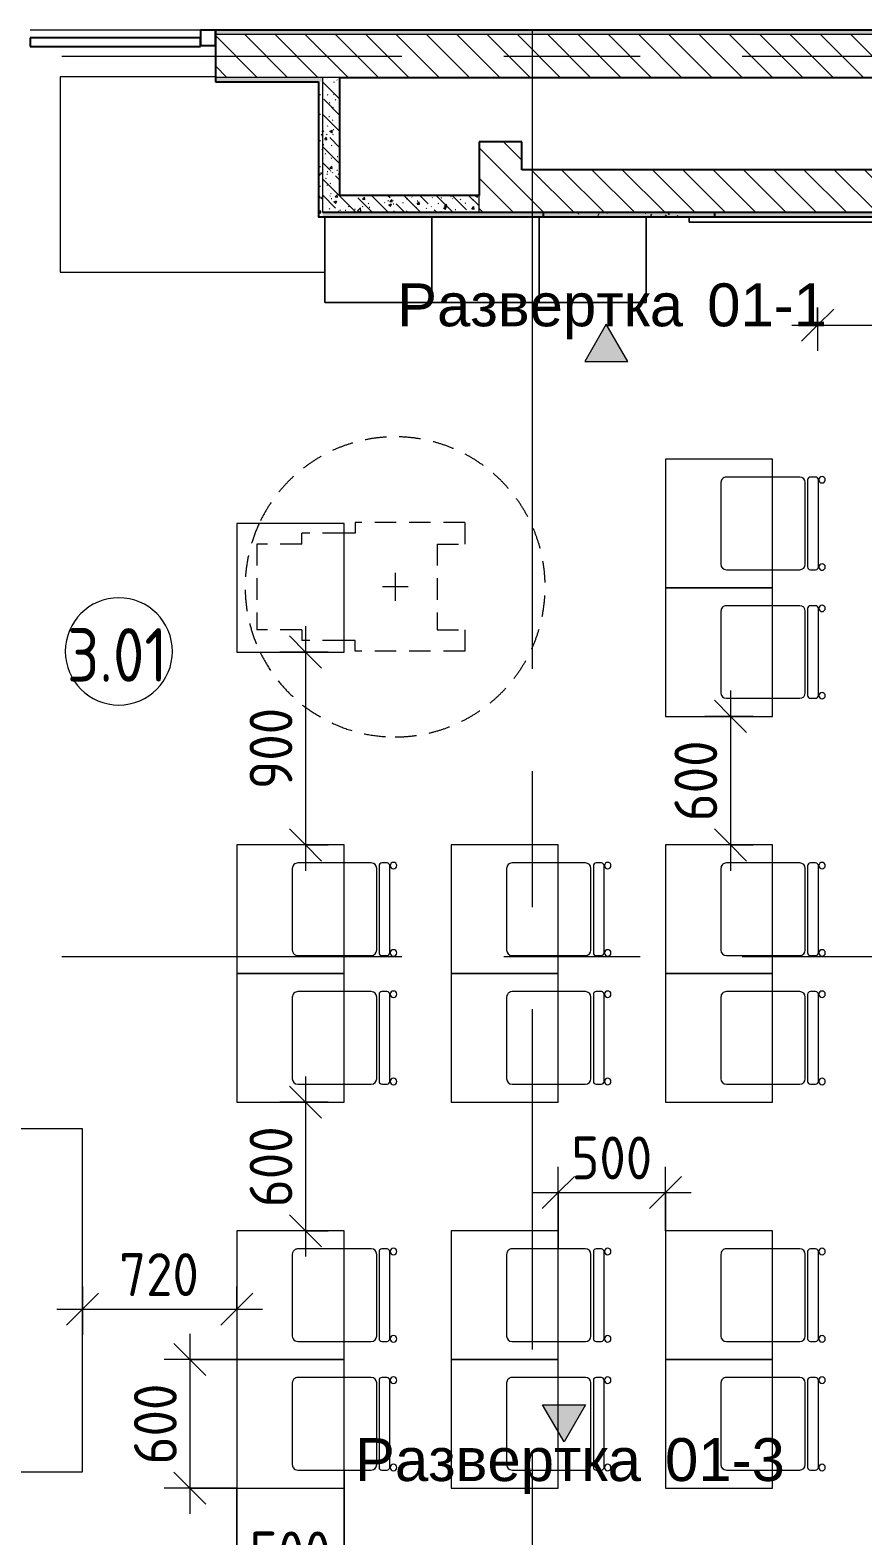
# Model space of a CAD drawing. Header units: millimetres. Extents: x 1401 to 56953, y -2645 to 12445.
# Drawn here: x 5665 to 9551, y 897 to 7921 of the extents above; entities that cross this region are included whole.
import ezdxf

# ---------------------------------------------------------------- set-up
doc = ezdxf.new("R2010")
doc.units = ezdxf.units.MM
doc.linetypes.add('200_ШТРИХ__ш1_п0_6_', pattern=[160, 100, -60])
doc.linetypes.add('Осевая', pattern=[3175, 635, -476.25, 1587.5, -476.25])
for name, color, linetype, lineweight in [('A-ANNO-DIMS', 7, 'Continuous', 9), ('A-ANNO-DIMS-100', 7, 'Continuous', 9), ('A-AREA-IDEN', 7, 'Continuous', 9), ('A-GLAZ-CURT', 7, 'Continuous', 9), ('A-GLAZ-CURT-1', 7, 'Continuous', 25), ('A-GLAZ-CWMG', 7, 'Continuous', 9), ('A-GLAZ-CWMG-1', 7, 'Continuous', 25), ('A-WALL', 7, 'Continuous', 9), ('G-ANNO-SYMB', 7, 'Continuous', 9), ('I-FURN', 7, 'Continuous', 9), ('I-FURN-4', 7, '200_ШТРИХ__ш1_п0_6_', 13), ('I-FURN-5', 7, '200_ШТРИХ__ш1_п0_6_', 9), ('I-WALL', 7, 'Continuous', 9), ('Оси', 7, 'Continuous', 9), ('Оси-2', 7, 'Осевая', 9)]:
    doc.layers.add(name, color=color, linetype=linetype, lineweight=lineweight)
for name, color, linetype, lineweight, true_color in [('A-WALL-1', 7, 'Continuous', 25, 0x3c3c3c), ('A-WALL-FNSH-1', 7, 'Continuous', 13, 0x3c3c3c), ('I-FURN-1', 7, 'Continuous', 9, 0xf0f0f0), ('I-FURN-3', 11, 'Continuous', 9, 0xffaaaa)]:
    doc.layers.add(name, color=color, linetype=linetype, lineweight=lineweight, true_color=true_color)
doc.styles.add('Arial_1', font='arial.ttf', dxfattribs={"height": 200})
doc.styles.add('GOST Common', font='GOST_Common.ttf', dxfattribs={"width": 0.9, "height": 250})
doc.styles.add('ISOCPEUR_1', font='isocpeur.ttf', dxfattribs={"width": 0.9, "height": 200})
doc.dimstyles.new('ISO-2_0_0_9К_Средний_округл2', dxfattribs={"dimscale": 304.8, "dimtxt": 199.196235, "dimasz": 0.492126, "dimexe": 0.393701, "dimexo": 0, "dimgap": 0, "dimtad": 1, "dimdec": 0, "dimrnd": 10, "dimzin": 0, "dimdsep": 46, "dimtxsty": 'ISOCPEUR_1', "dimblk1": 'OBLIQUE', "dimblk2": 'OBLIQUE', "dimsah": 1, "dimcen": 0.09, "dimdle": 0.393701, "dimazin": 0, "dimtfac": 1, "dimtdec": 4, "dimtix": 1, "dimtmove": 0, "dimatfit": 3, "dimfxl": 1, "dimtvp": 1, "dimtolj": 1, "dimtzin": 0, "dimarcsym": 2})
pattern_1 = [(135, (0, 0), (-70.7107, -70.7107), [])]
pattern_2 = [(135, (0, 0), (-75.4342, -75.4342), [106.68, -17.78, 3.556, -17.78]), (135, (0, 75.39), (-75.4342, -75.4342), []), (50, (0, 0), (127.5292, -11.1576), [13.335, -146.685]), (355, (0, 0), (-24.6697, 133.74), [10.668, -117.348]), (100.451, (10.63, -0.93), (102.8597, 122.5818), [11.333, -124.663]), (46.184, (0, 35.56), (189.7552, -29.4304), [20.002, -220.027]), (96.636, (15.81, 33.1), (166.1822, 173.1996), [17, -186.995]), (351.184, (0, 35.56), (166.184, 173.1976), [16.002, -176.022]), (21, (17.78, 26.67), (106.1303, -71.586), [13.335, -146.685]), (326, (17.78, 26.67), (43.2619, 128.9318), [10.668, -117.348]), (71.451, (26.62, 20.7), (149.392, 57.345), [11.333, -124.663]), (37.5, (0, 0), (2.16223, 59.18836), [3.353, -112.573, 3.353, -115.773, -117.792]), (37.5, (0, 0), (2.16223, 59.18836), [-235.052, 3.353, -114.44]), (7.5, (0, 0), (46.77386, 70.12615), [3.353, -64.567, 3.353, -109.906, -44.894]), (7.5, (0, 0), (46.77386, 70.12615), [-181.178, 3.353, -41.542]), (327.5, (-39.65, 0), (94.91367, -4.0101), [3.353, -41.097, 3.353, -135.331, -184.023]), (327.5, (-39.65, 0), (94.91367, -4.0101), [-183.134, 3.353, -180.67]), (317.5, (-57.43, 0), (103.6906, 17.7988), [3.353, -54.432, 3.353, -88.748, -130.683]), (317.5, (-57.43, 0), (103.6906, 17.7988), [-149.885, 3.353, -127.33])]
pattern_3 = [(0, (0, 0), (121.92, 30.48), [10.058, -81.382, 10.058, -81.382, -487.68]), (0, (0, 0), (121.92, 30.48), [-182.88, 10.058, -172.822, 10.058, -81.382, -213.36]), (0, (0, 0), (121.92, 30.48), [-457.2, 10.058, -50.902, 10.058, -142.342]), (120, (45.72, 15.24), (-87.356454, 90.34582), [10.058, -81.382, 10.058, -81.382, -487.68]), (120, (45.72, 15.24), (-87.356454, 90.34582), [-182.88, 10.058, -172.822, 10.058, -81.382, -213.36]), (120, (45.72, 15.24), (-87.356454, 90.34582), [-457.2, 10.058, -50.902, 10.058, -142.342]), (240, (60.96, 76.2), (-34.563546, -120.82582), [10.058, -81.382, 10.058, -81.382, -487.68]), (240, (60.96, 76.2), (-34.563546, -120.82582), [-182.88, 10.058, -172.822, 10.058, -81.382, -213.36]), (240, (60.96, 76.2), (-34.563546, -120.82582), [-457.2, 10.058, -50.902, 10.058, -142.342])]

# ---------------------------------------------------------------- blocks, each defined once
blk = doc.blocks.new('Стол базовый прямоугольный - 1_7а-25476368-План разверток пом_3_01_ Этаж 3')
at = {"layer": 'I-FURN-1'}
for p, q in [((250, 300), (-250, 300)), ((-250, 300), (-250, -300)), ((250, -300), (250, 300)), ((-250, -300), (250, -300))]:
    blk.add_line(p, q, dxfattribs=at)
blk = doc.blocks.new('Стул Breuer - 1_9а-25403171-План разверток пом_3_01_ Этаж 3')
at = {"layer": 'I-FURN-1'}
for p, q in [((-215.9, 215.9), (-215.9, 0)), ((190.5, 241.3), (-190.5, 241.3)), ((215.9, 0), (215.9, 215.9)), ((-215.9, 0), (-215.9, -127)), ((215.9, -127), (215.9, 0)), ((-215.9, -176.2), (-215.9, -200.8)), ((203.2, -163.5), (-203.2, -163.5)), ((-190.5, -152.4), (190.5, -152.4)), ((215.9, -200.8), (215.9, -176.2)), ((-203.2, -213.5), (203.2, -213.5))]:
    blk.add_line(p, q, dxfattribs=at)
for centre, radius, start, end in [((-190.5, 215.9), 25.4, 120, 180), ((-190.5, 215.9), 25.4, 90, 120), ((190.5, 215.9), 25.4, 60, 90), ((190.5, 215.9), 25.4, 30, 60), ((190.5, 215.9), 25.4, 15, 30), ((190.5, 215.9), 25.4, 0, 15), ((-190.5, -127), 25.4, 180, 270), ((190.5, -127), 25.4, 270, 360), ((-203.2, -176.2), 12.7, 90, 180), ((-203.2, -200.8), 12.7, 180, 270), ((203.2, -176.2), 12.7, 360, 90), ((203.2, -200.8), 12.7, 270, 360), ((-203.5, -230.6), 15.1, 360, 180), ((-203.5, -230.6), 15.1, 180, 360), ((203.7, -230.6), 15.1, 360, 180), ((203.7, -230.6), 15.1, 180, 360)]:
    blk.add_arc(centre, radius, start, end, dxfattribs=at)
blk = doc.blocks.new('Стул Breuer - 1_9а-V1-План разверток пом_3_01_ Этаж 3')
at = {"layer": 'I-FURN-1'}
for p, q in [((-215.9, 215.9), (-215.9, 0)), ((190.5, 241.3), (-190.5, 241.3)), ((215.9, 0), (215.9, 215.9)), ((-215.9, 0), (-215.9, -127)), ((215.9, -127), (215.9, 0)), ((-215.9, -176.2), (-215.9, -200.8)), ((203.2, -163.5), (-203.2, -163.5)), ((-190.5, -152.4), (190.5, -152.4)), ((215.9, -200.8), (215.9, -176.2)), ((-203.2, -213.5), (203.2, -213.5))]:
    blk.add_line(p, q, dxfattribs=at)
for centre, radius, start, end in [((-190.5, 215.9), 25.4, 150, 180), ((-190.5, 215.9), 25.4, 105, 150), ((-190.5, 215.9), 25.4, 90, 105), ((190.5, 215.9), 25.4, 75, 90), ((190.5, 215.9), 25.4, 60, 75), ((190.5, 215.9), 25.4, 45, 60), ((190.5, 215.9), 25.4, 0, 45), ((-190.5, -127), 25.4, 180, 270), ((190.5, -127), 25.4, 270, 360), ((-203.2, -176.2), 12.7, 90, 180), ((-203.2, -200.8), 12.7, 180, 270), ((203.2, -176.2), 12.7, 360, 90), ((203.2, -200.8), 12.7, 270, 360), ((-203.5, -230.6), 15.1, 360, 180), ((-203.5, -230.6), 15.1, 180, 360), ((203.7, -230.6), 15.1, 360, 180), ((203.7, -230.6), 15.1, 180, 360)]:
    blk.add_arc(centre, radius, start, end, dxfattribs=at)
blk = doc.blocks.new('Стол базовый прямоугольный - 1_3-25460678-План разверток пом_3_01_ Этаж 3')
at = {"layer": 'I-FURN-1'}
for p, q in [((800, 350), (-800, 350)), ((-800, 350), (-800, -350)), ((800, -350), (800, 350)), ((-800, -350), (800, -350))]:
    blk.add_line(p, q, dxfattribs=at)
blk = doc.blocks.new('Стол базовый прямоугольный - 1_290-25520344-План разверток пом_3_01_ Этаж 3')
at = {"layer": 'I-FURN-1'}
for p, q in [((106.6, 455), (-617.5, 455)), ((-617.5, 455), (-617.5, -455)), ((617.5, -455), (617.5, -198.3)), ((-617.5, -455), (616.6, -455))]:
    blk.add_line(p, q, dxfattribs=at)
blk = doc.blocks.new('Стул Breuer - 1_9а-V2-План разверток пом_3_01_ Этаж 3')
at = {"layer": 'I-FURN-1'}
for p, q in [((-215.9, 215.9), (-215.9, 0)), ((190.5, 241.3), (-190.5, 241.3)), ((215.9, 0), (215.9, 215.9)), ((-215.9, 0), (-215.9, -127)), ((215.9, -127), (215.9, 0)), ((-215.9, -176.2), (-215.9, -200.8)), ((203.2, -163.5), (-203.2, -163.5)), ((-190.5, -152.4), (190.5, -152.4)), ((215.9, -200.8), (215.9, -176.2)), ((-203.2, -213.5), (203.2, -213.5))]:
    blk.add_line(p, q, dxfattribs=at)
for centre, radius, start, end in [((-190.5, 215.9), 25.4, 150, 180), ((-190.5, 215.9), 25.4, 120, 150), ((-190.5, 215.9), 25.4, 105, 120), ((-190.5, 215.9), 25.4, 90, 105), ((190.5, 215.9), 25.4, 45, 90), ((190.5, 215.9), 25.4, 0, 45), ((-190.5, -127), 25.4, 180, 270), ((190.5, -127), 25.4, 270, 360), ((-203.2, -176.2), 12.7, 90, 180), ((-203.2, -200.8), 12.7, 180, 270), ((203.2, -176.2), 12.7, 360, 90), ((203.2, -200.8), 12.7, 270, 360), ((-203.5, -230.6), 15.1, 360, 180), ((-203.5, -230.6), 15.1, 180, 360), ((203.7, -230.6), 15.1, 360, 180), ((203.7, -230.6), 15.1, 180, 360)]:
    blk.add_arc(centre, radius, start, end, dxfattribs=at)
blk = doc.blocks.new('Стул Breuer - 1_9а-V3-План разверток пом_3_01_ Этаж 3')
at = {"layer": 'I-FURN-1'}
for p, q in [((-215.9, 215.9), (-215.9, 0)), ((190.5, 241.3), (-190.5, 241.3)), ((215.9, 0), (215.9, 215.9)), ((-215.9, 0), (-215.9, -127)), ((215.9, -127), (215.9, 0)), ((-215.9, -176.2), (-215.9, -200.8)), ((203.2, -163.5), (-203.2, -163.5)), ((-190.5, -152.4), (190.5, -152.4)), ((215.9, -200.8), (215.9, -176.2)), ((-203.2, -213.5), (203.2, -213.5))]:
    blk.add_line(p, q, dxfattribs=at)
for centre, radius, start, end in [((-190.5, 215.9), 25.4, 90, 180), ((190.5, 215.9), 25.4, 0, 90), ((-190.5, -127), 25.4, 180, 270), ((190.5, -127), 25.4, 270, 360), ((-203.2, -176.2), 12.7, 90, 180), ((-203.2, -200.8), 12.7, 180, 270), ((203.2, -176.2), 12.7, 360, 90), ((203.2, -200.8), 12.7, 270, 360), ((-203.5, -230.6), 15.1, 360, 180), ((-203.5, -230.6), 15.1, 180, 360), ((203.7, -230.6), 15.1, 360, 180), ((203.7, -230.6), 15.1, 180, 360)]:
    blk.add_arc(centre, radius, start, end, dxfattribs=at)
blk = doc.blocks.new('Стул Breuer - 1_9а-V4-План разверток пом_3_01_ Этаж 3')
at = {"layer": 'I-FURN-1'}
for p, q in [((-215.9, 215.9), (-215.9, 0)), ((190.5, 241.3), (-190.5, 241.3)), ((215.9, 0), (215.9, 215.9)), ((-215.9, 0), (-215.9, -127)), ((215.9, -127), (215.9, 0)), ((-215.9, -176.2), (-215.9, -200.8)), ((203.2, -163.5), (-203.2, -163.5)), ((-190.5, -152.4), (190.5, -152.4)), ((215.9, -200.8), (215.9, -176.2)), ((-203.2, -213.5), (203.2, -213.5))]:
    blk.add_line(p, q, dxfattribs=at)
for centre, radius, start, end in [((-190.5, 215.9), 25.4, 90, 180), ((190.5, 215.9), 25.4, 60, 90), ((190.5, 215.9), 25.4, 0, 60), ((-190.5, -127), 25.4, 180, 270), ((190.5, -127), 25.4, 270, 360), ((-203.2, -176.2), 12.7, 90, 180), ((-203.2, -200.8), 12.7, 180, 270), ((203.2, -176.2), 12.7, 360, 90), ((203.2, -200.8), 12.7, 270, 360), ((-203.5, -230.6), 15.1, 360, 180), ((-203.5, -230.6), 15.1, 180, 360), ((203.7, -230.6), 15.1, 360, 180), ((203.7, -230.6), 15.1, 180, 360)]:
    blk.add_arc(centre, radius, start, end, dxfattribs=at)
blk = doc.blocks.new('1_113 тумба - 1_113 тумба-31126920-План разверток пом_3_01_ Этаж 3')
at = {"layer": 'I-FURN-1'}
for p, q in [((-400, 1500), (-257.4, 1500)), ((-400, 0), (-400, 1500)), ((0, 1500), (-400, 1500)), ((-400, 1500), (-400, 1000)), ((-400, 1000), (-400, 1500)), ((-400, 1500), (-257.4, 1500)), ((-257.4, 1500), (0, 1500)), ((-257.4, 1500), (0, 1500)), ((0, 1499.1), (0, 480)), ((0, 1499.1), (0, 1000)), ((0, 1000), (-400, 1000)), ((-400, 1000), (-400, 500)), ((-400, 500), (-400, 1000)), ((-400, 1000), (0, 1000)), ((-400, 1000), (0, 1000)), ((0, 1000), (-400, 1000)), ((0, 1000), (0, 500)), ((-400, 500), (0, 500)), ((0, 500), (-400, 500)), ((0, 500), (-400, 500)), ((-400, 500), (-400, 0)), ((-400, 0), (-400, 500)), ((-400, 500), (0, 500)), ((0, 500), (0, 480)), ((0, 480), (0, 0)), ((0, 480), (0, 0)), ((0, 0), (-400, 0)), ((-400, 0), (0, 0)), ((0, 0), (-400, 0))]:
    blk.add_line(p, q, dxfattribs=at)
blk = doc.blocks.new('Мебель_универсальная - 1_24б-26156272-План разверток пом_3_01_ Этаж 3')
at = {"layer": 'I-FURN-1'}
for p, q in [((600, 25.4), (-600, 25.4)), ((-600, 25.4), (-600, 0)), ((-600, 0), (-600, 25.4)), ((-600, 25.4), (600, 25.4)), ((600, 0), (600, 25.4)), ((600, 25.4), (600, 0))]:
    blk.add_line(p, q, dxfattribs=at)
blk = doc.blocks.new('FRT_2D_Символ _разворот МГН_1 - D1_4_Символ доступности разворота МГН _360__-18618045-План разверток пом_3_01_ Этаж 3')
at = {"layer": 'I-FURN'}
for p, q in [((-65, 0), (65, 0)), ((0, 60.4), (0, -59.6))]:
    blk.add_line(p, q, dxfattribs=at)
at = {"layer": 'I-FURN-4'}
for p, q in [((-300, 325.4), (-300, -185.8)), ((-300, 325.4), (-200, 325.4)), ((-200, 195.4), (-200, 325.4)), ((200, 325.4), (300, 325.4)), ((200, 195.4), (200, 325.4)), ((300, 325.4), (300, -185.8)), ((-200, 195.4), (200, 195.4)), ((-300, -185.8), (-250, -185.8)), ((-250, -185.8), (-250, -238.4)), ((300, -185.8), (250, -185.8)), ((250, -185.8), (250, -238.4)), ((-250, -238.4), (-250, -435.8)), ((250, -238.4), (250, -435.8)), ((-200, -435.8), (-250, -435.8)), ((-200, -435.8), (-200, -645.8)), ((200, -435.8), (250, -435.8)), ((200, -435.8), (200, -645.8)), ((-200, -645.8), (200, -645.8))]:
    blk.add_line(p, q, dxfattribs=at)
at = {"layer": 'I-FURN-5'}
for start, end in [(360, 244.88338), (295.74022, 360), (244.88338, 295.74022)]:
    blk.add_arc((0, 0), 700, start, end, dxfattribs=at)
blk = doc.blocks.new('Прямоугольный импост - 50 x 70 мм-31700031-План разверток пом_3_01_ Этаж 3')
at = {"layer": 'A-GLAZ-CWMG-1'}
for p, q in [((-70, 35), (0, 35)), ((-70, -35), (-70, 35)), ((0, 35), (0, -35)), ((0, -35), (-70, -35))]:
    blk.add_line(p, q, dxfattribs=at)
blk = doc.blocks.new('Системная панель - Стекло - 40мм-32257331-План разверток пом_3_01_ Этаж 3')
at = {"layer": 'A-GLAZ-CURT'}
h = blk.add_hatch(dxfattribs=at)
h.set_pattern_fill('FP_8', color=256, style=0, pattern_type=2)
h.set_pattern_definition([(45, (-6162.5, -7785), (-282.843, 282.843), [200, -600]), (45, (-6362.5, -7885), (-282.843, 282.843), [600, -200]), (45, (-5962.5, -7985), (-282.843, 282.843), [200, -600])])
h.paths.add_polyline_path([(397.5, -40), (397.5, 0), (-397.5, 0), (-397.5, -40), (-268.5, -40)])
at = {"layer": 'A-GLAZ-CURT-1'}
for p, q in [((397.5, 0), (-397.5, 0)), ((-397.5, 0), (-397.5, -40)), ((397.5, -40), (397.5, 0)), ((-397.5, -40), (397.5, -40))]:
    blk.add_line(p, q, dxfattribs=at)
blk = doc.blocks.new('Прямоугольный импост - 50 x 70 мм-31720914-План разверток пом_3_01_ Этаж 3')
at = {"layer": 'A-GLAZ-CWMG'}
blk.add_line((6460, 7920), (5665, 7920), dxfattribs=at)
blk = doc.blocks.new('Марка_Помещения - Номер-25198446-План разверток пом_3_01_ Этаж 3')
at = {"layer": 'A-AREA-IDEN'}
for start, end in [(360, 180), (180, 360)]:
    blk.add_arc((0, 0), 2.5, start, end, dxfattribs=at)
blk = doc.blocks.new('DIMBLOCK5-План разверток пом_3_01_ Этаж 3')
at = {"layer": 'A-ANNO-DIMS-100'}
for p, q in [((6410.7, 1840.1), (6410.7, 1000.1)), ((6630, 1720.1), (6290.7, 1720.1)), ((6410.7, 1720.1), (6630, 1720.1)), ((6630, 1120.1), (6290.7, 1120.1)), ((6410.7, 1120.1), (6630, 1120.1))]:
    blk.add_line(p, q, dxfattribs=at)
at = {"layer": 'A-ANNO-DIMS-100', "lineweight": 20}
for p, q in [((6410.7, 1720.1), (6335.7, 1795.1)), ((6410.7, 1720.1), (6485.7, 1645.1)), ((6410.7, 1120.1), (6335.7, 1195.1)), ((6410.7, 1120.1), (6485.7, 1045.1))]:
    blk.add_line(p, q, dxfattribs=at)
at = {"layer": 'A-ANNO-DIMS-100', "color": 0, "insert": (6149.5, 1230.5), "char_height": 200, "width": 455.087, "attachment_point": 1, "rotation": 90, "line_spacing_factor": 1.149209, "style": 'ISOCPEUR_1'}
blk.add_mtext('600', dxfattribs=at)
blk = doc.blocks.new('_Oblique')
at = {"color": 0, "linetype": 'ByBlock', "lineweight": -2}
blk.add_line((-0.5, -0.5), (0.5, 0.5), dxfattribs=at)
blk = doc.blocks.new('DIMBLOCK6-План разверток пом_3_01_ Этаж 3')
at = {"layer": 'A-ANNO-DIMS-100'}
for p, q in [((7130, 1201.5), (7130, 536.6)), ((7130, 656.6), (7130, 1201.5)), ((6630, 1120.1), (6630, 536.6)), ((6630, 656.6), (6630, 1120.1)), ((6510, 656.6), (7250, 656.6))]:
    blk.add_line(p, q, dxfattribs=at)
at = {"layer": 'A-ANNO-DIMS-100', "lineweight": 20}
for p, q in [((6630, 656.6), (6705, 731.6)), ((7130, 656.6), (7205, 731.6)), ((6630, 656.6), (6555, 581.6)), ((7130, 656.6), (7055, 581.6))]:
    blk.add_line(p, q, dxfattribs=at)
at = {"layer": 'A-ANNO-DIMS-100', "color": 0, "insert": (6690.4, 917.9), "char_height": 200, "width": 455.087, "attachment_point": 1, "line_spacing_factor": 1.149209, "style": 'ISOCPEUR_1'}
blk.add_mtext('500', dxfattribs=at)
blk = doc.blocks.new('DIMBLOCK7-План разверток пом_3_01_ Этаж 3')
at = {"layer": 'A-ANNO-DIMS-100'}
for p, q in [((10640, 7070), (10640, 6424.4)), ((10640, 6544.4), (10640, 7070)), ((9340, 6627.1), (9340, 6424.4)), ((9340, 6544.4), (9340, 6627.1)), ((9220, 6544.4), (10760, 6544.4))]:
    blk.add_line(p, q, dxfattribs=at)
at = {"layer": 'A-ANNO-DIMS-100', "lineweight": 20}
for p, q in [((9340, 6544.4), (9415, 6619.4)), ((10640, 6544.4), (10715, 6619.4)), ((9340, 6544.4), (9265, 6469.4)), ((10640, 6544.4), (10565, 6469.4))]:
    blk.add_line(p, q, dxfattribs=at)
at = {"layer": 'A-ANNO-DIMS-100', "color": 0, "insert": (9754.4, 6805.7), "char_height": 200, "width": 565.411, "attachment_point": 1, "line_spacing_factor": 1.149209, "style": 'ISOCPEUR_1'}
blk.add_mtext('1300', dxfattribs=at)
blk = doc.blocks.new('DIMBLOCK8-План разверток пом_3_01_ Этаж 3')
at = {"layer": 'A-ANNO-DIMS-100'}
for p, q in [((6950.3, 3040.1), (6950.3, 2200.1)), ((7056.4, 2920.1), (6830.3, 2920.1)), ((6950.3, 2920.1), (7056.4, 2920.1)), ((7056.4, 2320.1), (6830.3, 2320.1)), ((6950.3, 2320.1), (7056.4, 2320.1))]:
    blk.add_line(p, q, dxfattribs=at)
at = {"layer": 'A-ANNO-DIMS-100', "lineweight": 20}
for p, q in [((6950.3, 2920.1), (6875.3, 2995.1)), ((6950.3, 2920.1), (7025.3, 2845.1)), ((6950.3, 2320.1), (6875.3, 2395.1)), ((6950.3, 2320.1), (7025.3, 2245.1))]:
    blk.add_line(p, q, dxfattribs=at)
at = {"layer": 'A-ANNO-DIMS-100', "color": 0, "insert": (6689, 2430.5), "char_height": 200, "width": 455.087, "attachment_point": 1, "rotation": 90, "line_spacing_factor": 1.149209, "style": 'ISOCPEUR_1'}
blk.add_mtext('600', dxfattribs=at)
blk = doc.blocks.new('DIMBLOCK9-План разверток пом_3_01_ Этаж 3')
at = {"layer": 'A-ANNO-DIMS-100'}
for p, q in [((8130, 2238.9), (8130, 2619.1)), ((8630, 2320.1), (8630, 2619.1)), ((8010, 2499.1), (8750, 2499.1)), ((8130, 2499.1), (8130, 2238.9)), ((8630, 2499.1), (8630, 2320.1))]:
    blk.add_line(p, q, dxfattribs=at)
at = {"layer": 'A-ANNO-DIMS-100', "lineweight": 20}
for p, q in [((8130, 2499.1), (8205, 2574.1)), ((8630, 2499.1), (8705, 2574.1)), ((8130, 2499.1), (8055, 2424.1)), ((8630, 2499.1), (8555, 2424.1))]:
    blk.add_line(p, q, dxfattribs=at)
at = {"layer": 'A-ANNO-DIMS-100', "color": 0, "insert": (8190.4, 2760.4), "char_height": 200, "width": 455.087, "attachment_point": 1, "line_spacing_factor": 1.149209, "style": 'ISOCPEUR_1'}
blk.add_mtext('500', dxfattribs=at)
blk = doc.blocks.new('DIMBLOCK10-План разверток пом_3_01_ Этаж 3')
at = {"layer": 'A-ANNO-DIMS-100', "lineweight": 20}
for p, q in [((8933.1, 4720.1), (8858.1, 4795.1)), ((8933.1, 4720.1), (9008.1, 4645.1)), ((8933.1, 4120.1), (8858.1, 4195.1)), ((8933.1, 4120.1), (9008.1, 4045.1))]:
    blk.add_line(p, q, dxfattribs=at)
at = {"layer": 'A-ANNO-DIMS-100'}
for p, q in [((8933.1, 4840.1), (8933.1, 4000.1)), ((9039.1, 4720.1), (8813.1, 4720.1)), ((8933.1, 4720.1), (9039.1, 4720.1)), ((9039.1, 4120.1), (8813.1, 4120.1)), ((8933.1, 4120.1), (9039.1, 4120.1))]:
    blk.add_line(p, q, dxfattribs=at)
at = {"layer": 'A-ANNO-DIMS-100', "color": 0, "insert": (8671.8, 4230.5), "char_height": 200, "width": 455.087, "attachment_point": 1, "rotation": 90, "line_spacing_factor": 1.149209, "style": 'ISOCPEUR_1'}
blk.add_mtext('600', dxfattribs=at)
blk = doc.blocks.new('DIMBLOCK11-План разверток пом_3_01_ Этаж 3')
at = {"layer": 'A-ANNO-DIMS-100'}
for p, q in [((6950.3, 5140.1), (6950.3, 4000.1)), ((7056.4, 5020.1), (6830.3, 5020.1)), ((6950.3, 5020.1), (7056.4, 5020.1)), ((7056.4, 4120.1), (6830.3, 4120.1)), ((6950.3, 4120.1), (7056.4, 4120.1))]:
    blk.add_line(p, q, dxfattribs=at)
at = {"layer": 'A-ANNO-DIMS-100', "lineweight": 20}
for p, q in [((6950.3, 5020.1), (6875.3, 5095.1)), ((6950.3, 5020.1), (7025.3, 4945.1)), ((6950.3, 4120.1), (6875.3, 4195.1)), ((6950.3, 4120.1), (7025.3, 4045.1))]:
    blk.add_line(p, q, dxfattribs=at)
at = {"layer": 'A-ANNO-DIMS-100', "color": 0, "insert": (6689, 4380.5), "char_height": 200, "width": 455.087, "attachment_point": 1, "rotation": 90, "line_spacing_factor": 1.149209, "style": 'ISOCPEUR_1'}
blk.add_mtext('900', dxfattribs=at)
blk = doc.blocks.new('DIMBLOCK13-План разверток пом_3_01_ Этаж 3')
at = {"layer": 'A-ANNO-DIMS-100'}
for p, q in [((5909.9, 2060.9), (5909.9, 1834.9)), ((5909.9, 1954.9), (5909.9, 2060.9)), ((6630, 2060.9), (6630, 1834.9)), ((6630, 1954.9), (6630, 2060.9)), ((5789.9, 1954.9), (6750, 1954.9))]:
    blk.add_line(p, q, dxfattribs=at)
at = {"layer": 'A-ANNO-DIMS-100', "lineweight": 20}
for p, q in [((5909.9, 1954.9), (5984.9, 2029.9)), ((6630, 1954.9), (6705, 2029.9)), ((5909.9, 1954.9), (5834.9, 1879.9)), ((6630, 1954.9), (6555, 1879.9))]:
    blk.add_line(p, q, dxfattribs=at)
at = {"layer": 'A-ANNO-DIMS-100', "color": 0, "insert": (6080.3, 2216.1), "char_height": 200, "width": 455.087, "attachment_point": 1, "line_spacing_factor": 1.149209, "style": 'ISOCPEUR_1'}
blk.add_mtext('720', dxfattribs=at)
blk = doc.blocks.new('Фасад - Марка фасада_Указатель-25386507-План разверток пом_3_01_ Этаж 3')
at = {"layer": 'G-ANNO-SYMB'}
blk.add_hatch(color=256, dxfattribs=at).paths.add_polyline_path([(-1, 0), (0, 1.732), (1, 0), (0, 0)])
for p, q in [((0, 1.732), (-1, 0)), ((1, 0), (0, 1.732)), ((-1, 0), (0, 0)), ((0, 0), (1, 0))]:
    blk.add_line(p, q, dxfattribs=at)

msp = doc.modelspace()

# ---------------------------------------------------------------- hatches: boundary and pattern name
at = {"layer": 'I-WALL'}
h = msp.add_hatch(dxfattribs=at)
h.set_pattern_fill('FP_7', color=256, style=0, pattern_type=2)
h.set_pattern_definition(pattern_3)
h.paths.add_polyline_path([(10365.6876, 7900), (12651.5451, 7900), (12651.5451, 7920), (6530, 7920), (6530, 7900), (8079.83, 7900)])
h.paths.add_polyline_path([(3730, 7900), (4030, 7900), (4030, 7920), (3508.1149, 7920), (3508.1149, 7900), (3510, 7900)])
h = msp.add_hatch(dxfattribs=at)
h.set_pattern_fill('FP_2', color=256, style=0, pattern_type=2)
h.set_pattern_definition(pattern_1)
h.paths.add_polyline_path([(12651.5451, 7700), (12651.5451, 7900), (11460, 7900), (11460, 7830), (10660, 7830), (10660, 7900), (6530, 7900), (6530, 7700), (12610, 7700)])
h.paths.add_polyline_path([(3750, 7700), (4030, 7700), (4030, 7900), (3750, 7900)])
h = msp.add_hatch(dxfattribs=at)
h.set_pattern_fill('FP_7', color=256, style=0, pattern_type=2)
h.set_pattern_definition(pattern_3)
h.paths.add_polyline_path([(7011, 7680), (7031, 7680), (7031, 7700), (6530, 7700), (6530, 7680)])
h.paths.add_polyline_path([(3750, 7680), (4030, 7680), (4030, 7700), (3750, 7700)])
h = msp.add_hatch(dxfattribs=at)
h.set_pattern_fill('FP_7', color=256, style=0, pattern_type=2)
h.set_pattern_definition(pattern_3)
h.paths.add_polyline_path([(7011, 7050), (7031, 7050), (7031, 7680), (7011, 7679)])
h = msp.add_hatch(dxfattribs=at)
h.set_pattern_fill('FP_5', color=256, style=0, pattern_type=2)
h.set_pattern_definition(pattern_2)
h.paths.add_polyline_path([(7031, 7070), (7111, 7070), (7111, 7700), (7031, 7700), (7031, 7680)])
h = msp.add_hatch(dxfattribs=at)
h.set_pattern_fill('FP_2', color=256, style=0, pattern_type=2)
h.set_pattern_definition(pattern_1)
h.paths.add_polyline_path([(7960, 7070), (7960, 7400), (7760, 7400), (7760, 7070)])
h = msp.add_hatch(dxfattribs=at)
h.set_pattern_fill('FP_2', color=256, style=0, pattern_type=2)
h.set_pattern_definition(pattern_1)
h.paths.add_polyline_path([(9660, 7070), (9660, 7270), (7960, 7270), (7960, 7070), (8079.83, 7070)])
h = msp.add_hatch(dxfattribs=at)
h.set_pattern_fill('FP_5', color=256, style=0, pattern_type=2)
h.set_pattern_definition(pattern_2)
h.paths.add_polyline_path([(7760, 7070), (7760, 7150), (7111, 7150), (7111, 7070)])
h = msp.add_hatch(dxfattribs=at)
h.set_pattern_fill('FP_7', color=256, style=0, pattern_type=2)
h.set_pattern_definition(pattern_3)
h.paths.add_polyline_path([(10660, 7050), (10660, 7070), (7031, 7070), (7031, 7050), (10365.6876, 7050)])
h = msp.add_hatch(dxfattribs=at)
h.set_pattern_fill('FP_7', color=256, style=0, pattern_type=2)
h.set_pattern_definition(pattern_3)
h.paths.add_polyline_path([(8860, 7050), (8860, 7070), (8060, 7070), (8060, 7050), (8079.83, 7050)])

# ---------------------------------------------------------------- linework, layer by layer
at = {"layer": 'A-WALL'}
for p, q in [((10660, 7900), (6530, 7900)), ((7111, 7700), (6530, 7700)), ((7031, 7070), (7031, 7700)), ((7760, 7070), (7760, 7150))]:
    msp.add_line(p, q, dxfattribs=at)
at = {"layer": 'A-WALL-1'}
for p, q in [((6530, 7920), (6530, 7680)), ((12651.5451, 7920), (6530, 7920)), ((6530, 7680), (7011, 7680)), ((7011, 7680), (7011, 7050)), ((7111, 7700), (9660, 7700)), ((7111, 7150), (7111, 7700)), ((7960, 7400), (7760, 7400)), ((7760, 7400), (7760, 7150)), ((7960, 7270), (7960, 7400)), ((9660, 7270), (7960, 7270)), ((7760, 7150), (7111, 7150)), ((7011, 7050), (10660, 7050)), ((10640, 7070), (7031, 7070)), ((8060, 7070), (8060, 7050)), ((8860, 7050), (8860, 7070))]:
    msp.add_line(p, q, dxfattribs=at)
at = {"layer": 'A-WALL-FNSH-1'}
for p, q in [((12651.5451, 7921), (6530, 7921)), ((6530, 7921), (6530, 7920)), ((6530, 7680), (6530, 7679)), ((7011, 7679), (6530, 7679)), ((7010, 7679), (7010, 7049)), ((7010, 7049), (10668, 7049))]:
    msp.add_line(p, q, dxfattribs=at)
at = {"layer": 'Оси'}
msp.add_line((8010, 5421), (8010, 7921), dxfattribs=at)
at = {"layer": 'Оси-2'}
for p, q in [((4701.4501, 7800), (10131, 7800)), ((8010, 654.957), (8010, 5421)), ((4701.4501, 3600), (10131, 3600))]:
    msp.add_line(p, q, dxfattribs=at)

# ---------------------------------------------------------------- block references
at = {"layer": 'A-AREA-IDEN', "xscale": 99.99999999999993, "yscale": 99.99999999999993, "zscale": 99.99999999999993}
msp.add_blockref('Марка_Помещения - Номер-25198446-План разверток пом_3_01_ Этаж 3', (6079.1018, 5022.9813), dxfattribs=at)
at = {"layer": 'A-GLAZ-CURT'}
msp.add_blockref('Системная панель - Стекло - 40мм-32257331-План разверток пом_3_01_ Этаж 3', (6062.5, 7885), dxfattribs=at)
at = {"layer": 'A-GLAZ-CWMG'}
msp.add_blockref('Прямоугольный импост - 50 x 70 мм-31720914-План разверток пом_3_01_ Этаж 3', (0, 0), dxfattribs=at)
at = {"layer": 'A-GLAZ-CWMG', "extrusion": (0, 0, -1), "rotation": 180}
msp.add_blockref('Прямоугольный импост - 50 x 70 мм-31700031-План разверток пом_3_01_ Этаж 3', (-6530, 7885), dxfattribs=at)
at = {"layer": 'G-ANNO-SYMB', "xscale": 99.99999999999993, "yscale": 99.99999999999993, "zscale": 99.99999999999993}
msp.add_blockref('Фасад - Марка фасада_Указатель-25386507-План разверток пом_3_01_ Этаж 3', (8353.6734, 6375.6862), dxfattribs=at)
at = {"layer": 'G-ANNO-SYMB', "extrusion": (0, 0, -1), "xscale": 99.99999999999993, "yscale": 99.99999999999993, "zscale": 99.99999999999993, "rotation": 180}
msp.add_blockref('Фасад - Марка фасада_Указатель-25386507-План разверток пом_3_01_ Этаж 3', (-8156.8036, 1508.9042), dxfattribs=at)
at = {"layer": 'I-FURN-1'}
for name, p in [('Стол базовый прямоугольный - 1_290-25520344-План разверток пом_3_01_ Этаж 3', (6423.3684, 7247.6316)), ('Стол базовый прямоугольный - 1_7а-25476368-План разверток пом_3_01_ Этаж 3', (8879.9999, 5620.0963)), ('Стол базовый прямоугольный - 1_7а-25476368-План разверток пом_3_01_ Этаж 3', (6879.9999, 5320.0963)), ('Стол базовый прямоугольный - 1_7а-25476368-План разверток пом_3_01_ Этаж 3', (8879.9999, 5020.0963)), ('Стол базовый прямоугольный - 1_7а-25476368-План разверток пом_3_01_ Этаж 3', (6879.9999, 3820.0963)), ('Стол базовый прямоугольный - 1_7а-25476368-План разверток пом_3_01_ Этаж 3', (7879.9999, 3820.0963)), ('Стол базовый прямоугольный - 1_7а-25476368-План разверток пом_3_01_ Этаж 3', (8879.9999, 3820.0963)), ('Стол базовый прямоугольный - 1_7а-25476368-План разверток пом_3_01_ Этаж 3', (6879.9999, 3220.0963)), ('Стол базовый прямоугольный - 1_7а-25476368-План разверток пом_3_01_ Этаж 3', (7879.9999, 3220.0963)), ('Стол базовый прямоугольный - 1_7а-25476368-План разверток пом_3_01_ Этаж 3', (8879.9999, 3220.0963)), ('Стол базовый прямоугольный - 1_7а-25476368-План разверток пом_3_01_ Этаж 3', (6879.9999, 2020.0963)), ('Стол базовый прямоугольный - 1_7а-25476368-План разверток пом_3_01_ Этаж 3', (7879.9999, 2020.0963)), ('Стол базовый прямоугольный - 1_7а-25476368-План разверток пом_3_01_ Этаж 3', (8879.9999, 2020.0963)), ('Стол базовый прямоугольный - 1_7а-25476368-План разверток пом_3_01_ Этаж 3', (6879.9999, 1420.0963)), ('Стол базовый прямоугольный - 1_7а-25476368-План разверток пом_3_01_ Этаж 3', (7879.9999, 1420.0963)), ('Стол базовый прямоугольный - 1_7а-25476368-План разверток пом_3_01_ Этаж 3', (8879.9999, 1420.0963))]:
    msp.add_blockref(name, p, dxfattribs=at)
for name, p, rotation in [('1_113 тумба - 1_113 тумба-31126920-План разверток пом_3_01_ Этаж 3', (8540, 7050), 89.99999999999993), ('Мебель_универсальная - 1_24б-26156272-План разверток пом_3_01_ Этаж 3', (9340, 7050), 180), ('Стул Breuer - 1_9а-V3-План разверток пом_3_01_ Этаж 3', (9130, 5620.0963), 89.99999999999959), ('Стул Breuer - 1_9а-V3-План разверток пом_3_01_ Этаж 3', (9130, 5020.0963), 89.99999999999959), ('Стул Breuer - 1_9а-V2-План разверток пом_3_01_ Этаж 3', (7130, 3820.0963), 89.99999999999959), ('Стул Breuer - 1_9а-V3-План разверток пом_3_01_ Этаж 3', (8130, 3820.0963), 89.99999999999959), ('Стул Breuer - 1_9а-V3-План разверток пом_3_01_ Этаж 3', (9130, 3820.0963), 89.99999999999959), ('Стул Breuer - 1_9а-V3-План разверток пом_3_01_ Этаж 3', (7130, 3220.0963), 89.99999999999959), ('Стул Breuer - 1_9а-V4-План разверток пом_3_01_ Этаж 3', (8130, 3220.0963), 89.99999999999959), ('Стул Breuer - 1_9а-V3-План разверток пом_3_01_ Этаж 3', (9130, 3220.0963), 89.99999999999959), ('Стол базовый прямоугольный - 1_3-25460678-План разверток пом_3_01_ Этаж 3', (5559.8808, 1995.9823), 270.0000000000001), ('Стул Breuer - 1_9а-25403171-План разверток пом_3_01_ Этаж 3', (7130, 2020.0963), 89.99999999999959), ('Стул Breuer - 1_9а-V3-План разверток пом_3_01_ Этаж 3', (8130, 2020.0963), 89.99999999999959), ('Стул Breuer - 1_9а-V3-План разверток пом_3_01_ Этаж 3', (9130, 2020.0963), 89.99999999999959), ('Стул Breuer - 1_9а-V1-План разверток пом_3_01_ Этаж 3', (7130, 1420.0963), 89.99999999999959), ('Стул Breuer - 1_9а-V3-План разверток пом_3_01_ Этаж 3', (8130, 1420.0963), 89.99999999999959), ('Стул Breuer - 1_9а-V3-План разверток пом_3_01_ Этаж 3', (9130, 1420.0963), 89.99999999999959)]:
    msp.add_blockref(name, p, dxfattribs=dict(at, rotation=rotation))
at = {"layer": 'I-FURN-3', "rotation": 269.9999999999993}
msp.add_blockref('FRT_2D_Символ _разворот МГН_1 - D1_4_Символ доступности разворота МГН _360__-18618045-План разверток пом_3_01_ Этаж 3', (7368.4357, 5323.9395), dxfattribs=at)

# ---------------------------------------------------------------- texts
at = {"layer": 'A-AREA-IDEN', "insert": (5837.2187, 5131.5406), "char_height": 250, "width": 606.07575, "attachment_point": 1, "style": 'GOST Common'}
msp.add_mtext('3.01', dxfattribs=at)
at = {"layer": 'G-ANNO-SYMB', "char_height": 200, "attachment_point": 1, "style": 'Arial_1'}
for s, insert, width in [('Развертка', (7377.8844, 6739.5109), 1659.493125), (' 01-1', (8747.1031, 6739.5109), 785.65375), ('Развертка', (7181.0146, 1353.1419), 1659.493125), (' 01-3', (8550.2333, 1353.1419), 785.65375)]:
    msp.add_mtext(s, dxfattribs=dict(at, insert=insert, width=width))

# ---------------------------------------------------------------- dimensions: what is measured, and where the dimension line sits
at = {"layer": 'A-ANNO-DIMS'}
for base, p1, p2, override, picture, middle in [((10640, 6544.4214), (9340, 6627.0557), (10640, 7070), {"dimpost": '<>', "dimfxl": 1373.389845}, 'DIMBLOCK7-План разверток пом_3_01_ Этаж 3', (9990, 6644.4214)), ((8629.9999, 2499.1308), (8130, 2238.9027), (8629.9999, 2320.0963), {"dimpost": '<>', "dimfxl": 506.549486}, 'DIMBLOCK9-План разверток пом_3_01_ Этаж 3', (8379.9999, 2599.1308)), ((6629.9999, 1954.8551), (5909.8808, 2060.9211), (6629.9999, 2060.9211), {"dimpost": '<>', "dimfxl": 720.119097}, 'DIMBLOCK13-План разверток пом_3_01_ Этаж 3', (6269.9404, 2054.8551)), ((7130, 656.5884), (6629.9999, 1120.0963), (7130, 1201.5447), {"dimpost": '<>', "dimfxl": 506.590433}, 'DIMBLOCK6-План разверток пом_3_01_ Этаж 3', (6879.9999, 756.5884))]:
    dim = msp.add_linear_dim(base=base, p1=p1, p2=p2, dimstyle='ISO-2_0_0_9К_Средний_округл2', override=override, dxfattribs=at)
    dim.commit()
    dim.dimension.update_dxf_attribs({"geometry": picture, "text_midpoint": middle})
for base, p1, p2, override, picture, middle in [((6950.323, 4120.0963), (7056.389, 5020.0963), (7056.389, 4120.0963), {"dimpost": '<>', "dimfxl": 900}, 'DIMBLOCK11-План разверток пом_3_01_ Этаж 3', (6850.323, 4570.0963)), ((8933.0682, 4120.0963), (9039.1342, 4720.0963), (9039.1342, 4120.0963), {"dimpost": '<>', "dimfxl": 600}, 'DIMBLOCK10-План разверток пом_3_01_ Этаж 3', (8833.0682, 4420.0963)), ((6950.323, 2320.0963), (7056.389, 2920.0963), (7056.389, 2320.0963), {"dimpost": '<>', "dimfxl": 600}, 'DIMBLOCK8-План разверток пом_3_01_ Этаж 3', (6850.323, 2620.0963)), ((6410.7432, 1120.0963), (6629.9999, 1720.0963), (6629.9999, 1120.0963), {"dimpost": '<>', "dimfxl": 600}, 'DIMBLOCK5-План разверток пом_3_01_ Этаж 3', (6310.7432, 1420.0963))]:
    dim = msp.add_linear_dim(base=base, p1=p1, p2=p2, angle=90, dimstyle='ISO-2_0_0_9К_Средний_округл2', override=override, dxfattribs=at)
    dim.commit()
    dim.dimension.update_dxf_attribs({"geometry": picture, "text_midpoint": middle})

doc.saveas('drawing.dxf')
